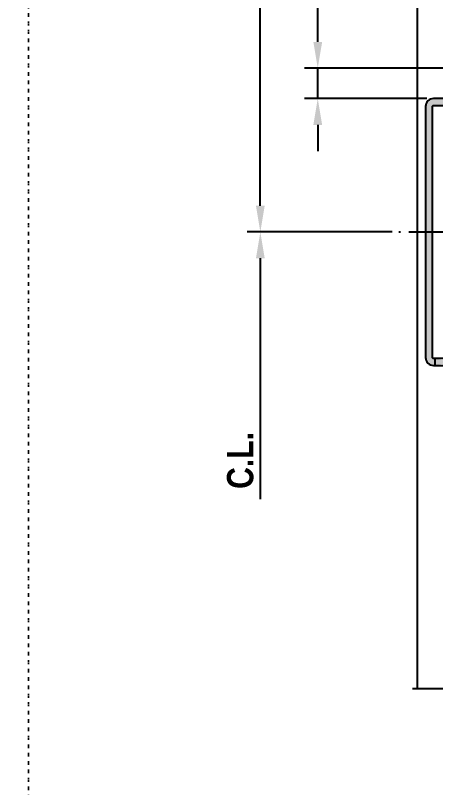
# Model space of a CAD drawing. Header units: millimetres. Extents: x -17234 to -8874, y -2869 to 1211.
# Drawn here: x -16476.8 to -16396.9, y -581.3 to -434.3 of the extents above; entities that cross this region are included whole.
import ezdxf

# ---------------------------------------------------------------- set-up
doc = ezdxf.new("R2010")
doc.units = ezdxf.units.MM
doc.linetypes.add('ACAD_ISO07W100', pattern=[3, 0, -3])
doc.linetypes.add('CENTER', pattern=[50.8, 31.75, -6.35, 6.35, -6.35])
doc.layers.get('Defpoints').update_dxf_attribs({"linetype": 'ACAD_ISO07W100', "true_color": 0x105689})
for name, color, linetype in [('Centerline', 6, 'CENTER'), ('Dim', 5, 'Continuous'), ('Gasket Silicone', 20, 'Continuous'), ('Profile', 1, 'Continuous'), ('Profile View', 9, 'Continuous')]:
    doc.layers.add(name, color=color, linetype=linetype)
doc.styles.add('TXT', font='techb___.ttf')
doc.dimstyles.new('ISO-25', dxfattribs={"dimtxt": 2.5, "dimasz": 2.5, "dimexe": 1.25, "dimexo": 0.625, "dimtad": 1, "dimtxsty": 'TXT', "dimcen": 2.5, "dimclrd": 5, "dimclre": 5, "dimclrt": 2, "dimadec": 0, "dimazin": 0, "dimtfac": 1, "dimtmove": 0, "dimatfit": 3, "dimfxl": 1, "dimarcsym": 0})
doc.dimstyles.new('ISO-25$0', dxfattribs={"dimtxt": 2.5, "dimasz": 2.5, "dimexe": 1.25, "dimexo": 0.625, "dimtad": 1, "dimtxsty": 'TXT', "dimcen": 2.5, "dimclrd": 5, "dimclre": 5, "dimclrt": 2, "dimadec": 0, "dimazin": 0, "dimtfac": 1, "dimtmove": 0, "dimatfit": 3, "dimfxl": 1, "dimarcsym": 0})

# ---------------------------------------------------------------- blocks, each defined once
blk = doc.blocks.new('*D86')
at = {"layer": 'Defpoints', "color": 0, "ltscale": 0.5, "transparency": 16777216}
for p in [(-16430.23, -362.79), (-16403.86, -362.79), (-16403.86, -475.57)]:
    blk.add_point(p, dxfattribs=at)
at = {"layer": 'Dim', "color": 5, "lineweight": -2, "ltscale": 0.5, "transparency": 16777216}
for p, q in [((-16430.23, -470.57), (-16430.23, -411.81)), ((-16405.11, -475.57), (-16432.73, -475.57))]:
    blk.add_line(p, q, dxfattribs=at)
at = {"layer": 'Dim', "color": 5, "ltscale": 0.5, "transparency": 16777216}
blk.add_solid([(-16431.06, -470.57), (-16429.39, -470.57), (-16430.23, -475.57)], dxfattribs=at)
at = {"layer": 'Dim', "color": 2, "ltscale": 0.5, "transparency": 16777216, "insert": (-16434.03, -419.18), "char_height": 5, "attachment_point": 5, "rotation": 90, "style": 'TXT'}
blk.add_mtext('C.L.', dxfattribs=at)
blk = doc.blocks.new('*D85')
at = {"layer": 'Defpoints', "color": 0, "ltscale": 0.5, "transparency": 16777216}
for p in [(-16403.86, -475.57), (-16430.23, -562.57), (-16403.86, -562.57)]:
    blk.add_point(p, dxfattribs=at)
at = {"layer": 'Dim', "color": 5, "lineweight": -2, "ltscale": 0.5, "transparency": 16777216}
for p, q in [((-16405.11, -475.57), (-16432.73, -475.57)), ((-16430.23, -480.57), (-16430.23, -526.45))]:
    blk.add_line(p, q, dxfattribs=at)
at = {"layer": 'Dim', "color": 5, "ltscale": 0.5, "transparency": 16777216}
blk.add_solid([(-16431.06, -480.57), (-16429.39, -480.57), (-16430.23, -475.57)], dxfattribs=at)
at = {"layer": 'Dim', "color": 2, "ltscale": 0.5, "transparency": 16777216, "insert": (-16434.03, -519.07), "char_height": 5, "attachment_point": 5, "rotation": 90, "style": 'TXT'}
blk.add_mtext('C.L.', dxfattribs=at)
blk = doc.blocks.new('*D90')
at = {"layer": 'Defpoints', "color": 0, "transparency": 16777216}
for p in [(-16419.3, -444.39), (-16377.25, -444.39), (-16397.27, -450.17)]:
    blk.add_point(p, dxfattribs=at)
at = {"layer": 'Dim', "color": 5, "lineweight": -2, "transparency": 16777216}
for p, q in [((-16419.3, -439.39), (-16419.3, -409.76)), ((-16378.5, -444.39), (-16421.8, -444.39)), ((-16419.3, -450.17), (-16419.3, -444.39)), ((-16398.52, -450.17), (-16421.8, -450.17)), ((-16419.3, -455.17), (-16419.3, -460.17))]:
    blk.add_line(p, q, dxfattribs=at)
at = {"layer": 'Dim', "color": 5, "transparency": 16777216}
for points in [[(-16420.13, -439.39), (-16418.46, -439.39), (-16419.3, -444.39)], [(-16420.13, -455.17), (-16418.46, -455.17), (-16419.3, -450.17)]]:
    blk.add_solid(points, dxfattribs=at)
at = {"layer": 'Dim', "color": 2, "transparency": 16777216, "char_height": 5, "attachment_point": 5, "rotation": 90, "style": 'TXT'}
for s, insert in [('[7/32"]', (-16414.55, -422.08)), ('5,78', (-16423.5, -422.08))]:
    blk.add_mtext(s, dxfattribs=dict(at, insert=insert))

msp = doc.modelspace()

# ---------------------------------------------------------------- hatches: boundary and pattern name
at = {"layer": 'Gasket Silicone', "ltscale": 0.5}
h = msp.add_hatch(color=1, dxfattribs=at)
h.dxf.hatch_style = 1
edge = h.paths.add_edge_path(flags=16)
edge.add_line((-16390.662, -499.674), (-16390.662, -500.974))
edge.add_line((-16397.012, -499.674), (-16397.012, -500.974))
edge = h.paths.add_edge_path()
edge.add_line((-16390.662, -499.674), (-16390.662, -500.974))
edge.add_line((-16390.662, -500.974), (-16384.737, -500.974))
edge.add_arc((-16384.737, -500.724), 0.25, 270, 360)
edge.add_line((-16384.487, -500.724), (-16384.487, -500.539))
edge.add_arc((-16384.987, -500.539), 0.5, 0, 60)
edge.add_line((-16384.737, -500.106), (-16387.167, -498.702))
edge.add_arc((-16387.292, -498.919), 0.25, 60, 170)
edge.add_line((-16387.539, -498.876), (-16387.643, -499.467))
edge.add_arc((-16387.889, -499.424), 0.25, 270, 350, ccw=False)
edge.add_line((-16387.889, -499.674), (-16390.662, -499.674))
edge = h.paths.add_edge_path()
edge.add_line((-16397.012, -500.974), (-16397.012, -499.674))
edge.add_line((-16397.012, -499.674), (-16397.224, -499.674))
edge.add_arc((-16397.224, -499.424), 0.25, 180, 270, ccw=False)
edge.add_line((-16397.474, -499.424), (-16397.474, -451.724))
edge.add_arc((-16397.224, -451.724), 0.25, 90, 180, ccw=False)
edge.add_line((-16397.224, -451.474), (-16394.237, -451.474))
edge.add_arc((-16394.237, -451.724), 0.25, 0, 90, ccw=False)
edge.add_line((-16393.987, -451.724), (-16393.987, -454.424))
edge.add_arc((-16393.737, -454.424), 0.25, 180, 270)
edge.add_line((-16393.737, -454.674), (-16392.937, -454.674))
edge.add_arc((-16392.937, -454.424), 0.25, 270, 360)
edge.add_line((-16392.687, -454.424), (-16392.687, -451.724))
edge.add_arc((-16392.437, -451.724), 0.25, 90, 180, ccw=False)
edge.add_line((-16392.437, -451.474), (-16387.889, -451.474))
edge.add_arc((-16387.889, -451.724), 0.25, 10, 90, ccw=False)
edge.add_line((-16387.643, -451.681), (-16387.539, -452.273))
edge.add_arc((-16387.292, -452.229), 0.25, 190, 300)
edge.add_line((-16387.167, -452.446), (-16384.737, -451.042))
edge.add_arc((-16384.987, -450.609), 0.5, 300, 360)
edge.add_line((-16384.487, -450.609), (-16384.487, -450.424))
edge.add_arc((-16384.737, -450.424), 0.25, 0, 90)
edge.add_line((-16384.737, -450.174), (-16397.274, -450.174))
edge.add_arc((-16397.274, -451.674), 1.5, 90, 180)
edge.add_line((-16398.774, -451.674), (-16398.774, -499.474))
edge.add_arc((-16397.274, -499.474), 1.5, 180, 270)
edge.add_line((-16397.274, -500.974), (-16397.012, -500.974))

# ---------------------------------------------------------------- linework, layer by layer
at = {"layer": 'Centerline', "ltscale": 0.25}
for points in [[(-16241.612, -475.574), (-16403.862, -475.574)], [(-16240.937, -562.574), (-16402.837, -562.574)]]:
    msp.add_lwpolyline(points, dxfattribs=at)
at = {"layer": 'Defpoints', "color": 1, "ltscale": 0.5}
for points in [[(-16854.331, -319.239), (-16474.331, -319.239), (-16474.331, -829.239), (-16854.331, -829.239), (-16854.331, -319.239)], [(-16474.331, -319.239), (-16094.331, -319.239), (-16094.331, -829.239), (-16474.331, -829.239), (-16474.331, -319.239)]]:
    msp.add_lwpolyline(points, dxfattribs=at)
at = {"layer": 'Profile', "color": 9, "ltscale": 0.5}
for points in [[(-16384.737, -450.174), (-16397.274, -450.174, 0.4142136), (-16398.774, -451.674), (-16398.774, -499.474, 0.4142136), (-16397.274, -500.974), (-16384.737, -500.974, 0.4142136)], [(-16394.237, -499.674), (-16397.224, -499.674, -0.4142136), (-16397.474, -499.424), (-16397.474, -451.724, -0.4142136), (-16397.224, -451.474), (-16394.237, -451.474, -0.4142136)]]:
    msp.add_lwpolyline(points, format="xyb", dxfattribs=at)
at = {"layer": 'Profile View', "ltscale": 0.5}
for points in [[(-16400.362, -362.794), (-16400.362, -562.574)], [(-16397.012, -499.674), (-16397.012, -500.974)]]:
    msp.add_lwpolyline(points, dxfattribs=at)

# ---------------------------------------------------------------- dimensions: what is measured, and where the dimension line sits
at = {"layer": 'Dim', "ltscale": 0.5}
for base, p2, picture, middle in [((-16430.228, -362.794), (-16403.862, -362.794), '*D86', (-16434.025, -419.184)), ((-16430.228, -562.574), (-16403.862, -562.574), '*D85', (-16434.025, -519.074))]:
    dim = msp.add_linear_dim(base=base, p1=(-16403.862, -475.574), p2=p2, angle=90, text='C.L.', dimstyle='ISO-25', override={"dimscale": 2, "dimpost": '\\X', "dimse2": 1, "dimsd2": 1}, dxfattribs=at)
    dim.commit()
    dim.dimension.update_dxf_attribs({"geometry": picture, "text_midpoint": middle})
at = {"layer": 'Dim'}
dim = msp.add_linear_dim(base=(-16419.296, -444.39), p1=(-16397.274, -450.174), p2=(-16377.251, -444.39), angle=90, dimstyle='ISO-25$0', override={"dimscale": 2, "dimpost": '\\X'}, dxfattribs=at)
dim.commit()
dim.dimension.update_dxf_attribs({"geometry": '*D90', "text_midpoint": (-16419.296, -422.076)})

doc.saveas('drawing.dxf')
